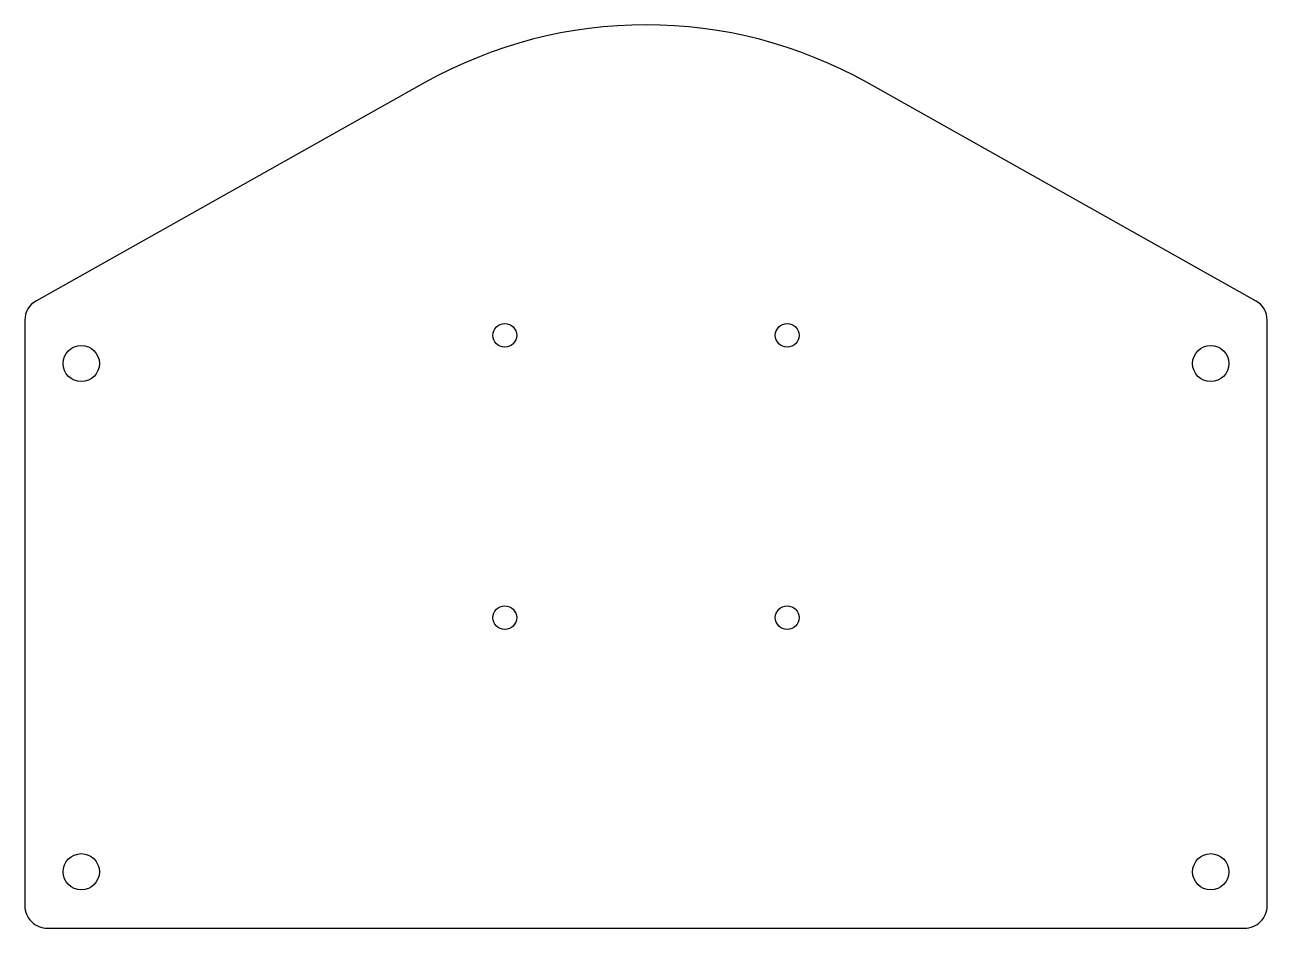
# Model space of a CAD drawing. Header units: millimetres. Extents: x -55 to 55, y -40 to 40.
import ezdxf

# ---------------------------------------------------------------- set-up
doc = ezdxf.new("R2010")
doc.units = ezdxf.units.MM
doc.layers.get('0').update_dxf_attribs({"linetype": 'CONTINUOUS'})

msp = doc.modelspace()

# ---------------------------------------------------------------- linework, layer by layer
msp.add_lwpolyline([(-55, -38, 0.414214), (-53, -40), (53, -40, 0.414214), (55, -38), (55, 13.83, 0.271206), (53.98, 15.57), (19.58, 34.88, 0.261451), (-19.58, 34.88), (-53.98, 15.57, 0.271206), (-55, 13.83)], format="xyb", close=True)
for centre, radius in [((-12.5, 12.5), 1.05), ((12.5, 12.5), 1.05), ((-50, 10), 1.6), ((50, 10), 1.6), ((-12.5, -12.5), 1.05), ((12.5, -12.5), 1.05), ((-50, -35), 1.6), ((50, -35), 1.6)]:
    msp.add_circle(centre, radius)

doc.saveas('drawing.dxf')
